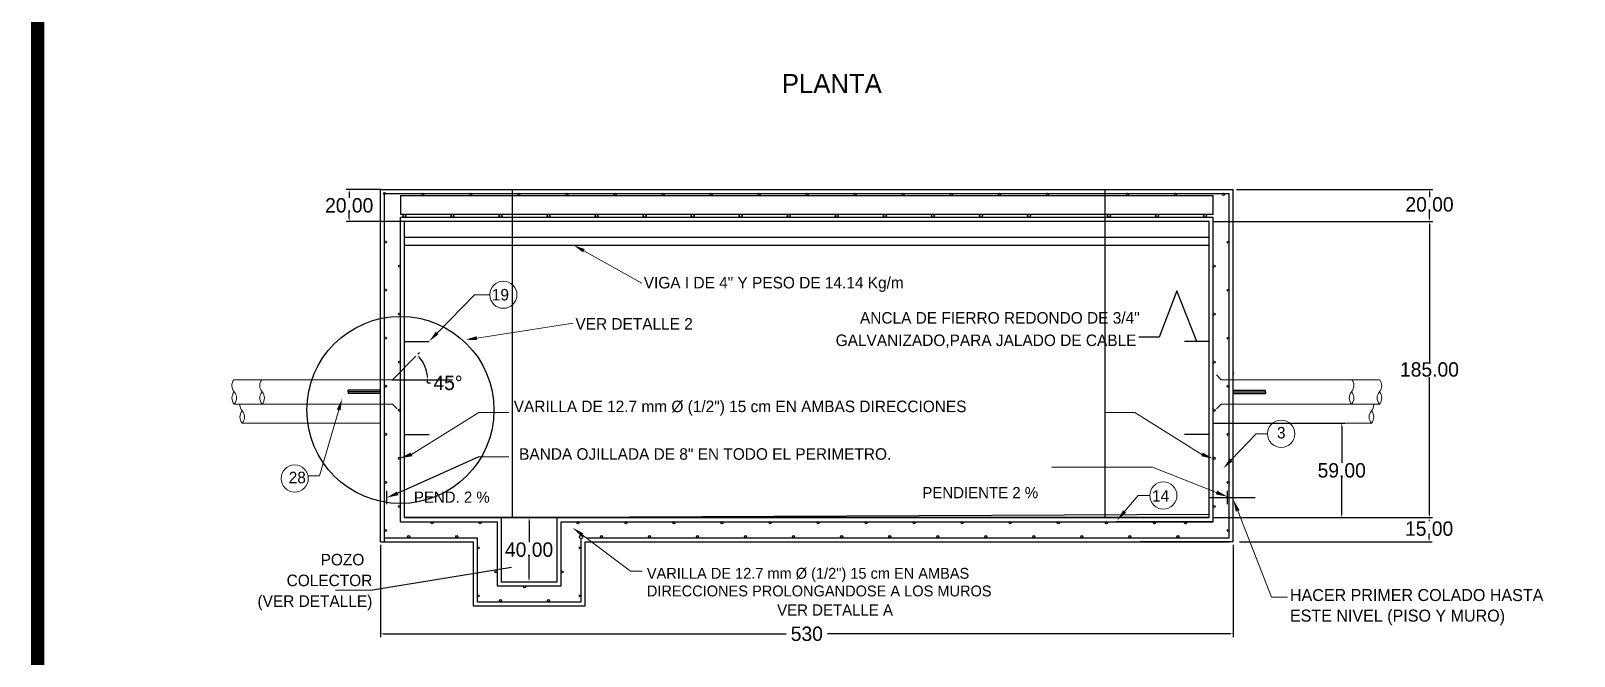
# Model space of a CAD drawing. Header units: centimetres. Extents: x 899 to 9389, y -5819 to 1299.
# Drawn here: x 3101 to 4064, y -2961 to -2570 of the extents above; entities that cross this region are included whole.
import ezdxf
from ezdxf.enums import TextEntityAlignment as Align

# ---------------------------------------------------------------- set-up
doc = ezdxf.new("R2010")
doc.units = ezdxf.units.CM
doc.header["$LTSCALE"] = 10
doc.header["$MEASUREMENT"] = 0
doc.layers.get('DEFPOINTS').update_dxf_attribs({"color": 2, "linetype": 'CONTINUOUS'})
for name, color, linetype in [('DIM', 7, 'CONTINUOUS'), ('Ductos', 30, 'CONTINUOUS'), ('MARCO', 7, 'CONTINUOUS'), ('REGISTRO', 1, 'CONTINUOUS'), ('TEXTOS', 7, 'CONTINUOUS'), ('VARILLAS', 30, 'CONTINUOUS')]:
    doc.layers.add(name, color=color, linetype=linetype)
doc.styles.get("Standard").update_dxf_attribs({"font": ''})
doc.styles.get('Standard').set_extended_font_data('Zurich Ex BT')
doc.dimstyles.get("Standard").update_dxf_attribs({"dimtxt": 9, "dimasz": 2, "dimexe": 2, "dimexo": 2, "dimgap": 0.09, "dimtad": 0, "dimtih": 1, "dimtoh": 1, "dimzin": 0, "dimdsep": 46, "dimtxsty": 'Standard', "dimcen": 0.09, "dimadec": 0, "dimazin": 0, "dimtfac": 1, "dimtofl": 0, "dimtmove": 0, "dimatfit": 3, "dimfxl": 0, "dimtolj": 1, "dimtzin": 0, "dimarcsym": 0})

# ---------------------------------------------------------------- blocks, each defined once
blk = doc.blocks.new('*D20')
at = {"layer": 'DEFPOINTS', "color": 0}
for p in [(3836.33, -2874.22), (3853.33, -2889.22), (3973.67, -2889.22)]:
    blk.add_point(p, dxfattribs=at)
at = {"layer": 'DIM', "color": 0, "lineweight": -2}
for p, q in [((3838.33, -2874.22), (3975.67, -2874.22)), ((3973.67, -2876.22), (3973.67, -2876.46)), ((3855.33, -2889.22), (3975.67, -2889.22)), ((3973.67, -2887.22), (3973.67, -2885.79))]:
    blk.add_line(p, q, dxfattribs=at)
at = {"layer": 'DIM', "color": 0}
for points in [[(3973.33, -2876.22), (3974, -2876.22), (3973.67, -2874.22)], [(3973.33, -2887.22), (3974, -2887.22), (3973.67, -2889.22)]]:
    blk.add_solid(points, dxfattribs=at)
at = {"layer": 'DIM', "color": 0, "insert": (3973.67, -2881.12), "char_height": 9, "attachment_point": 5}
blk.add_mtext('\\A1;15.00', dxfattribs=at)
blk = doc.blocks.new('*D21')
at = {"layer": 'DEFPOINTS', "color": 0}
for p in [(3836.33, -2815.22), (3836.33, -2874.22), (3919.09, -2874.22)]:
    blk.add_point(p, dxfattribs=at)
at = {"layer": 'DIM', "color": 0, "lineweight": -2}
for p, q in [((3838.33, -2815.22), (3921.09, -2815.22)), ((3919.09, -2817.22), (3919.09, -2840.05)), ((3919.09, -2872.22), (3919.09, -2849.39)), ((3838.33, -2874.22), (3921.09, -2874.22))]:
    blk.add_line(p, q, dxfattribs=at)
at = {"layer": 'DIM', "color": 0}
for points in [[(3918.76, -2817.22), (3919.42, -2817.22), (3919.09, -2815.22)], [(3918.76, -2872.22), (3919.42, -2872.22), (3919.09, -2874.22)]]:
    blk.add_solid(points, dxfattribs=at)
at = {"layer": 'DIM', "color": 0, "insert": (3919.09, -2844.72), "char_height": 9, "attachment_point": 5}
blk.add_mtext('\\A1;59.00', dxfattribs=at)
blk = doc.blocks.new('*D22')
at = {"layer": 'DEFPOINTS', "color": 0}
for p in [(3411.65, -2874.22), (3411.65, -2914.22), (3411.65, -2914.22)]:
    blk.add_point(p, dxfattribs=at)
at = {"layer": 'TEXTOS', "color": 0, "lineweight": -2}
for p, q in [((3411.65, -2876.22), (3411.65, -2889.55)), ((3411.65, -2912.22), (3411.65, -2898.89))]:
    blk.add_line(p, q, dxfattribs=at)
at = {"layer": 'TEXTOS', "color": 0}
for points in [[(3411.32, -2876.22), (3411.99, -2876.22), (3411.65, -2874.22)], [(3411.32, -2912.22), (3411.99, -2912.22), (3411.65, -2914.22)]]:
    blk.add_solid(points, dxfattribs=at)
at = {"layer": 'TEXTOS', "color": 0, "insert": (3411.65, -2894.22), "char_height": 9, "attachment_point": 5}
blk.add_mtext('\\A1;40.00', dxfattribs=at)
blk = doc.blocks.new('*D47')
at = {"layer": 'DEFPOINTS', "color": 0}
for p in [(3321.33, -2669.22), (3299.34, -2689.22), (3336.33, -2689.22)]:
    blk.add_point(p, dxfattribs=at)
at = {"layer": 'DIM', "color": 0, "lineweight": -2}
for p, q in [((3319.33, -2669.22), (3297.34, -2669.22)), ((3299.34, -2671.22), (3299.34, -2674.55)), ((3299.34, -2687.22), (3299.34, -2683.89)), ((3334.33, -2689.22), (3297.34, -2689.22))]:
    blk.add_line(p, q, dxfattribs=at)
at = {"layer": 'DIM', "color": 0}
for points in [[(3299, -2671.22), (3299.67, -2671.22), (3299.34, -2669.22)], [(3299, -2687.22), (3299.67, -2687.22), (3299.34, -2689.22)]]:
    blk.add_solid(points, dxfattribs=at)
at = {"layer": 'DIM', "color": 0, "insert": (3299.34, -2679.22), "char_height": 9, "attachment_point": 5}
blk.add_mtext('\\A1;20.00', dxfattribs=at)
blk = doc.blocks.new('*D48')
at = {"layer": 'DEFPOINTS', "color": 0}
for p in [(3836.33, -2689.22), (3836.33, -2874.22), (3973.88, -2874.22)]:
    blk.add_point(p, dxfattribs=at)
at = {"layer": 'DIM', "color": 0, "lineweight": -2}
for p, q in [((3838.33, -2689.22), (3975.88, -2689.22)), ((3973.88, -2691.22), (3973.88, -2777.05)), ((3973.88, -2872.22), (3973.88, -2786.39)), ((3838.33, -2874.22), (3975.88, -2874.22))]:
    blk.add_line(p, q, dxfattribs=at)
at = {"layer": 'DIM', "color": 0}
for points in [[(3973.55, -2691.22), (3974.22, -2691.22), (3973.88, -2689.22)], [(3973.55, -2872.22), (3974.22, -2872.22), (3973.88, -2874.22)]]:
    blk.add_solid(points, dxfattribs=at)
at = {"layer": 'DIM', "color": 0, "insert": (3973.88, -2781.72), "char_height": 9, "attachment_point": 5}
blk.add_mtext('\\A1;185.00', dxfattribs=at)
blk = doc.blocks.new('*D49')
at = {"layer": 'DEFPOINTS', "color": 0}
for p in [(3851.33, -2669.22), (3836.33, -2689.22), (3973.91, -2689.22)]:
    blk.add_point(p, dxfattribs=at)
at = {"layer": 'DIM', "color": 0, "lineweight": -2}
for p, q in [((3853.33, -2669.22), (3975.91, -2669.22)), ((3973.91, -2671.22), (3973.91, -2673.98)), ((3973.91, -2687.22), (3973.91, -2683.31)), ((3838.33, -2689.22), (3975.91, -2689.22))]:
    blk.add_line(p, q, dxfattribs=at)
at = {"layer": 'DIM', "color": 0}
for points in [[(3973.57, -2671.22), (3974.24, -2671.22), (3973.91, -2669.22)], [(3973.57, -2687.22), (3974.24, -2687.22), (3973.91, -2689.22)]]:
    blk.add_solid(points, dxfattribs=at)
at = {"layer": 'DIM', "color": 0, "insert": (3973.91, -2678.65), "char_height": 9, "attachment_point": 5}
blk.add_mtext('\\A1;20.00', dxfattribs=at)
blk = doc.blocks.new('*D51')
at = {"layer": 'DEFPOINTS', "color": 0}
for p in [(3340.86, -2773.33), (3345.29, -2777.01), (3326.33, -2788.1), (3326.33, -2788.1), (3363.83, -2788.1)]:
    blk.add_point(p, dxfattribs=at)
at = {"layer": 'DIM', "color": 0, "lineweight": -2}
for p, q in [((3342.26, -2771.9), (3343.13, -2771.02)), ((3348.2, -2790.1), (3350.2, -2790.1))]:
    blk.add_line(p, q, dxfattribs=at)
for start, end in [(5.2205, 40.2537), (354.7795, 360)]:
    blk.add_arc((3326.33, -2788.1), 21.96, start, end, dxfattribs=at)
at = {"layer": 'DIM', "color": 0}
for points in [[(3342.85, -2774.14), (3343.34, -2773.68), (3341.73, -2772.44)], [(3348.53, -2786.08), (3347.87, -2786.12), (3348.29, -2788.1)]]:
    blk.add_solid(points, dxfattribs=at)
at = {"layer": 'DIM', "color": 0, "insert": (3361.03, -2790.1), "char_height": 9, "attachment_point": 5}
blk.add_mtext('\\A1;45°', dxfattribs=at)
blk = doc.blocks.new('*D52')
at = {"layer": 'DEFPOINTS', "color": 0}
for p in [(3318.83, -2889.22), (3851.33, -2889.22), (3851.33, -2946.76)]:
    blk.add_point(p, dxfattribs=at)
at = {"layer": 'DIM', "color": 0, "lineweight": -2}
for p, q in [((3318.83, -2891.22), (3318.83, -2948.76)), ((3851.33, -2891.22), (3851.33, -2948.76)), ((3320.83, -2946.76), (3572.22, -2946.76)), ((3849.33, -2946.76), (3597.95, -2946.76))]:
    blk.add_line(p, q, dxfattribs=at)
at = {"layer": 'DIM', "color": 0}
for points in [[(3320.83, -2946.42), (3320.83, -2947.09), (3318.83, -2946.76)], [(3849.33, -2946.42), (3849.33, -2947.09), (3851.33, -2946.76)]]:
    blk.add_solid(points, dxfattribs=at)
at = {"layer": 'DIM', "color": 0, "insert": (3585.08, -2946.76), "char_height": 9, "attachment_point": 5}
blk.add_mtext('\\A1;530', dxfattribs=at)
blk = doc.blocks.new('Marco-Reg')
at = {"layer": 'MARCO', "linetype": 'Continuous', "const_width": 8.49}
blk.add_lwpolyline([(6379.09, -3995.84), (6379.09, -1877.19), (3104.81, -1877.19), (3104.81, -3995.84)], close=True, dxfattribs=at)

msp = doc.modelspace()

# ---------------------------------------------------------------- linework, layer by layer
at = {"layer": 'Ductos', "lineweight": 5}
for p, q in [((3227.509, -2788.098), (3318.834, -2788.098)), ((3244.957, -2788.098), (3318.834, -2788.098)), ((3318.834, -2788.098), (3326.334, -2788.098)), ((3942.658, -2788.098), (3851.334, -2788.098)), ((3925.21, -2788.098), (3851.334, -2788.098)), ((3227.509, -2803.298), (3318.834, -2803.298)), ((3244.957, -2803.298), (3318.834, -2803.298)), ((3318.834, -2803.298), (3326.334, -2803.298)), ((3326.334, -2803.298), (3329.334, -2806.298)), ((3942.658, -2803.298), (3851.334, -2803.298)), ((3925.21, -2803.298), (3851.334, -2803.298)), ((3232.535, -2815.22), (3318.834, -2815.22)), ((3937.632, -2815.22), (3851.334, -2815.22))]:
    msp.add_line(p, q, dxfattribs=at)
at = {"layer": 'Ductos'}
for p, q in [((3298.597, -2795.698), (3298.597, -2794.698)), ((3318.834, -2794.698), (3298.597, -2794.698)), ((3318.834, -2795.698), (3298.597, -2795.698)), ((3298.597, -2795.698), (3298.597, -2796.698)), ((3318.834, -2796.698), (3298.597, -2796.698)), ((3851.334, -2794.698), (3871.571, -2794.698)), ((3851.334, -2795.698), (3871.571, -2795.698)), ((3851.334, -2796.698), (3871.571, -2796.698)), ((3871.571, -2795.698), (3871.571, -2794.698)), ((3871.571, -2795.698), (3871.571, -2796.698))]:
    msp.add_line(p, q, dxfattribs=at)
at = {"layer": 'Ductos', "lineweight": 5}
for centre, start, end in [((3231.904, -2791.761), 141.152664, 221.185925), ((3249.352, -2791.761), 141.152664, 221.185925), ((3920.816, -2791.761), 318.814075, 38.847336), ((3938.263, -2791.761), 318.814075, 38.847336), ((3231.904, -2799.452), 138.814075, 221.185925), ((3223.115, -2799.452), 318.814075, 41.185925), ((3236.93, -2803.684), 176.208361, 221.185925), ((3249.352, -2799.452), 138.814075, 221.185925), ((3240.562, -2799.452), 318.814075, 41.185925), ((3929.605, -2799.452), 138.814075, 221.185925), ((3920.816, -2799.452), 318.814075, 41.185925), ((3933.238, -2803.684), 318.814075, 3.791639), ((3947.053, -2799.452), 138.814075, 221.185925), ((3938.263, -2799.452), 318.814075, 41.185925), ((3236.93, -2811.375), 138.814075, 221.185925), ((3228.141, -2811.375), 318.814075, 41.185925), ((3942.027, -2811.375), 138.814075, 221.185925), ((3933.238, -2811.375), 318.814075, 41.185925)]:
    msp.add_arc(centre, 5.84, start, end, dxfattribs=at)
at = {"layer": 'REGISTRO'}
for p, q in [((3318.834, -2889.22), (3318.834, -2669.22)), ((3318.834, -2669.22), (3851.334, -2669.22)), ((3851.334, -2889.22), (3851.334, -2669.22)), ((3321.334, -2889.22), (3321.334, -2671.72)), ((3321.334, -2671.72), (3848.834, -2671.72)), ((3322.604, -2671.72), (3848.834, -2671.72)), ((3331.334, -2672.99), (3838.834, -2672.99)), ((3338.476, -2671.72), (3848.834, -2671.72)), ((3848.834, -2886.875), (3848.834, -2671.72)), ((3838.834, -2684.82), (3331.334, -2684.82)), ((3838.834, -2686.72), (3331.334, -2686.72)), ((3331.334, -2876.72), (3331.334, -2686.72)), ((3838.834, -2876.72), (3838.834, -2686.72)), ((3836.334, -2689.22), (3333.834, -2689.22)), ((3333.834, -2874.22), (3333.834, -2689.22)), ((3836.334, -2874.22), (3836.334, -2689.22)), ((3333.834, -2874.22), (3836.334, -2874.22)), ((3836.334, -2874.22), (3333.834, -2874.22)), ((3394.154, -2874.22), (3394.154, -2914.22)), ((3429.154, -2914.22), (3429.154, -2874.22)), ((3318.834, -2889.22), (3376.654, -2889.22)), ((3376.654, -2889.22), (3376.654, -2929.22)), ((3446.654, -2889.22), (3848.834, -2889.22)), ((3446.654, -2929.22), (3446.654, -2889.22)), ((3851.334, -2889.22), (3793.514, -2889.22)), ((3394.154, -2914.22), (3429.154, -2914.22)), ((3376.654, -2929.22), (3446.654, -2929.22))]:
    msp.add_line(p, q, dxfattribs=at)
at = {"layer": 'TEXTOS'}
for p, q in [((3401.334, -2842.214), (3401.334, -2669.22)), ((3771.334, -2842.214), (3771.334, -2669.22)), ((3836.334, -2699.22), (3333.834, -2699.22)), ((3836.334, -2704.22), (3333.834, -2704.22)), ((3377.583, -2734.994), (3354.26, -2758.932)), ((3333.884, -2764.139), (3349.287, -2764.139)), ((3836.284, -2764.139), (3820.88, -2764.139)), ((3851.334, -2783.056), (3851.334, -2785.056)), ((3333.884, -2822.348), (3349.287, -2822.348)), ((3836.284, -2822.348), (3820.88, -2822.348)), ((3380.341, -2836.147), (3329.64, -2858.997)), ((3401.334, -2874.22), (3401.334, -2842.214)), ((3771.334, -2874.22), (3771.334, -2842.214))]:
    msp.add_line(p, q, dxfattribs=at)
at = {"layer": 'TEXTOS', "lineweight": 5}
for p, q in [((3445.89, -2707.574), (3482.038, -2727.775)), ((3377.583, -2734.994), (3387.083, -2734.994)), ((3379.085, -2762.086), (3439.149, -2752.828)), ((3843.834, -2788.098), (3840.834, -2785.098)), ((3851.334, -2788.098), (3843.834, -2788.098)), ((3843.834, -2803.298), (3840.834, -2806.298)), ((3851.334, -2803.298), (3843.834, -2803.298)), ((3292.801, -2806.958), (3280.817, -2848.046)), ((3338.322, -2834.683), (3380.341, -2808.513)), ((3380.341, -2808.513), (3399.109, -2808.513)), ((3789.827, -2808.513), (3771.059, -2808.513)), ((3831.846, -2834.683), (3789.827, -2808.513)), ((3850.104, -2838.208), (3865.59, -2821.805)), ((3865.59, -2821.805), (3872.79, -2821.805)), ((3380.341, -2836.147), (3399.109, -2836.147)), ((3800.97, -2842.688), (3738.128, -2842.688)), ((3840.888, -2858.477), (3800.97, -2842.688)), ((3280.817, -2848.046), (3273.617, -2848.046)), ((3783.469, -2870.433), (3792.014, -2860.381)), ((3792.014, -2860.381), (3799.214, -2860.381)), ((3854.173, -2870.012), (3875.329, -2923.933)), ((3444.802, -2884.952), (3475.042, -2907.632)), ((3475.042, -2907.632), (3482.242, -2907.632)), ((3875.329, -2923.933), (3885.266, -2923.933))]:
    msp.add_line(p, q, dxfattribs=at)
for centre in [(3395.583, -2734.994), (3881.29, -2821.805), (3265.289, -2849.747), (3807.714, -2860.381)]:
    msp.add_circle(centre, 8.5, dxfattribs=at)
at = {"layer": 'TEXTOS'}
for centre, radius in [((3331.334, -2806.953), 58.412), ((3444.099, -2886.218), 1.029)]:
    msp.add_circle(centre, radius, dxfattribs=at)
at = {"layer": 'TEXTOS', "lineweight": 5}
for points in [[(3446.462, -2706.52), (3445.317, -2708.629), (3439.561, -2704.14)], [(3355.128, -2759.761), (3353.392, -2758.103), (3349.287, -2764.139)], [(3378.913, -2760.899), (3379.257, -2763.274), (3371.959, -2763.117)], [(3291.649, -2806.622), (3293.953, -2807.294), (3294.817, -2800.046)], [(3338.776, -2835.848), (3337.868, -2833.518), (3330.741, -2837.179)], [(3831.392, -2835.848), (3832.299, -2833.518), (3838.834, -2837.406)], [(3850.97, -2839.039), (3849.237, -2837.378), (3845.122, -2843.407)], [(3330.094, -2860.162), (3329.186, -2857.833), (3322.652, -2861.72)], [(3840.434, -2859.641), (3841.341, -2857.312), (3847.876, -2861.2)], [(3784.394, -2871.197), (3782.544, -2869.669), (3778.883, -2875.984)], [(3855.335, -2869.551), (3853.011, -2870.473), (3851.408, -2863.04)], [(3444.082, -2885.912), (3445.522, -2883.992), (3439.042, -2880.632)]]:
    msp.add_solid(points, dxfattribs=at)
at = {"layer": 'VARILLAS'}
for p, q in [((3331.334, -2672.99), (3331.334, -2684.82)), ((3838.834, -2684.82), (3838.834, -2672.99)), ((3326.334, -2788.098), (3340.858, -2773.331)), ((3326.334, -2788.098), (3363.831, -2788.098)), ((3322.652, -2857.56), (3322.652, -2865.88)), ((3836.334, -2861.72), (3865.054, -2861.72)), ((3838.834, -2876.72), (3838.834, -2861.72)), ((3847.516, -2857.56), (3847.516, -2865.88)), ((3331.334, -2876.72), (3391.654, -2876.72)), ((3391.654, -2876.72), (3391.654, -2916.72)), ((3836.334, -2872.22), (3429.154, -2874.22)), ((3431.654, -2916.72), (3431.654, -2876.72)), ((3431.654, -2876.72), (3838.834, -2876.72)), ((3838.834, -2876.72), (3778.514, -2876.72)), ((3836.334, -2874.22), (3836.334, -2872.22)), ((3321.334, -2886.72), (3379.154, -2886.72)), ((3379.154, -2886.72), (3379.154, -2926.72)), ((3444.154, -2926.72), (3444.154, -2886.72)), ((3447.52, -2886.875), (3848.834, -2886.875)), ((3391.654, -2916.72), (3431.654, -2916.72)), ((3379.154, -2926.72), (3444.154, -2926.72))]:
    msp.add_line(p, q, dxfattribs=at)
for centre, radius in [((3321.334, -2671.72), 0.635), ((3345.321, -2672.311), 0.635), ((3375.321, -2672.311), 0.635), ((3405.321, -2672.311), 0.635), ((3435.321, -2672.311), 0.635), ((3465.321, -2672.311), 0.635), ((3495.321, -2672.311), 0.635), ((3525.321, -2672.311), 0.635), ((3555.321, -2672.311), 0.635), ((3585.321, -2672.311), 0.635), ((3615.321, -2672.311), 0.635), ((3645.321, -2672.311), 0.635), ((3675.321, -2672.311), 0.635), ((3705.321, -2672.311), 0.635), ((3735.321, -2672.311), 0.635), ((3785.321, -2672.311), 0.635), ((3815.321, -2672.311), 0.635), ((3845.321, -2672.311), 0.635), ((3333.811, -2685.716), 0.95), ((3363.811, -2685.716), 0.95), ((3393.811, -2685.716), 0.95), ((3423.811, -2685.716), 0.95), ((3453.811, -2685.716), 0.95), ((3483.811, -2685.716), 0.95), ((3513.811, -2685.716), 0.95), ((3543.811, -2685.716), 0.95), ((3573.811, -2685.716), 0.95), ((3603.811, -2685.716), 0.95), ((3633.811, -2685.716), 0.95), ((3663.811, -2685.716), 0.95), ((3693.811, -2685.716), 0.95), ((3723.811, -2685.716), 0.95), ((3773.811, -2685.716), 0.95), ((3803.811, -2685.716), 0.95), ((3833.811, -2685.716), 0.95), ((3321.966, -2702.179), 0.635), ((3848.202, -2702.179), 0.635), ((3330.741, -2717.179), 0.635), ((3839.427, -2717.179), 0.635), ((3321.966, -2732.179), 0.635), ((3848.202, -2732.179), 0.635), ((3330.741, -2747.179), 0.635), ((3839.427, -2747.179), 0.635), ((3321.966, -2762.179), 0.635), ((3848.202, -2762.179), 0.635), ((3330.741, -2777.179), 0.635), ((3839.427, -2777.179), 0.635), ((3321.966, -2792.179), 0.635), ((3848.202, -2792.179), 0.635), ((3330.741, -2807.179), 0.635), ((3839.427, -2807.179), 0.635), ((3321.966, -2822.179), 0.635), ((3848.202, -2822.179), 0.635), ((3330.741, -2837.179), 0.635), ((3839.427, -2837.179), 0.635), ((3321.966, -2852.179), 0.635), ((3848.202, -2852.179), 0.635), ((3330.741, -2867.179), 0.635), ((3839.427, -2867.179), 0.635), ((3351.175, -2877.333), 0.635), ((3381.175, -2877.333), 0.635), ((3442.133, -2877.333), 0.635), ((3472.133, -2877.333), 0.635), ((3502.133, -2877.333), 0.635), ((3532.133, -2877.333), 0.635), ((3562.133, -2877.333), 0.635), ((3592.133, -2877.333), 0.635), ((3622.133, -2877.333), 0.635), ((3652.133, -2877.333), 0.635), ((3682.133, -2877.333), 0.635), ((3712.133, -2877.333), 0.635), ((3742.133, -2877.333), 0.635), ((3772.133, -2877.333), 0.635), ((3802.133, -2877.333), 0.635), ((3821.493, -2877.333), 0.635), ((3321.966, -2882.179), 0.635), ((3336.468, -2886.069), 0.635), ((3366.468, -2886.069), 0.635), ((3456.84, -2886.069), 0.635), ((3486.84, -2886.069), 0.635), ((3516.84, -2886.069), 0.635), ((3546.84, -2886.069), 0.635), ((3576.84, -2886.069), 0.635), ((3606.84, -2886.069), 0.635), ((3636.84, -2886.069), 0.635), ((3666.84, -2886.069), 0.635), ((3696.84, -2886.069), 0.635), ((3726.84, -2886.069), 0.635), ((3756.84, -2886.069), 0.635), ((3786.84, -2886.069), 0.635), ((3816.84, -2886.069), 0.635), ((3848.202, -2882.179), 0.635), ((3379.796, -2893.004), 0.635), ((3443.511, -2893.004), 0.635), ((3390.999, -2908.004), 0.635), ((3432.309, -2908.004), 0.635), ((3408.799, -2917.324), 0.635), ((3379.796, -2923.004), 0.635), ((3393.799, -2926.053), 0.635), ((3423.799, -2926.053), 0.635), ((3443.511, -2923.004), 0.635)]:
    msp.add_circle(centre, radius, dxfattribs=at)

# ---------------------------------------------------------------- block references
at = {"layer": 'DIM'}
msp.add_blockref('Marco-Reg', (0, 0), dxfattribs=at)

# ---------------------------------------------------------------- texts
at = {"layer": 'TEXTOS', "lineweight": 5}
for s, height, p in [('PLANTA', 12, (3569.495, -2609.122)), ('VARILLA DE 12.7 mm %%C (1/2") 15 cm EN AMBAS DIRECCIONES', 7.2, (3402.069, -2808.333)), ('BANDA OJILLADA DE 8" EN TODO EL PERIMETRO.', 7.2, (3405.426, -2838.058)), ('PEND. 2 %', 7, (3339.743, -2864.916)), ('PENDIENTE 2 %', 7, (3657.228, -2862.094)), ('VARILLA DE 12.7 mm %%C (1/2") 15 cm EN AMBAS ', 6.8, (3485.202, -2912.378)), ('DIRECCIONES PROLONGANDOSE A LOS MUROS', 6.8, (3485.202, -2923.388)), ('HACER PRIMER COLADO HASTA', 7.5, (3886.765, -2926.285)), ('VER DETALLE A', 7, (3566.566, -2935.368)), ('ESTE NIVEL (PISO Y MURO)', 7.5, (3886.765, -2939.142))]:
    msp.add_text(s, height=height, dxfattribs=at).set_placement(p)
for s, p in [('VIGA I DE 4" Y PESO DE 14.14 Kg/m', (3483.266, -2727.472)), ('19', (3388.383, -2734.994)), ('VER DETALLE 2', (3440.589, -2753.183)), ('3', (3878.669, -2821.171)), ('14', (3800.623, -2860.655))]:
    msp.add_text(s, height=7.2, dxfattribs=at).set_placement(p, align=Align.MIDDLE_LEFT)
for s, p in [('ANCLA DE FIERRO REDONDO DE 3/4"', (3792.906, -2749.455)), ('GALVANIZADO,PARA JALADO DE CABLE', (3790.906, -2763.455)), ('28', (3272.269, -2849.13))]:
    msp.add_text(s, height=7.2, dxfattribs=at).set_placement(p, align=Align.MIDDLE_RIGHT)
for s, p in [('POZO', (3308.773, -2904.04)), ('COLECTOR', (3313.773, -2916.993)), ('(VER DETALLE)', (3313.773, -2929.945))]:
    msp.add_text(s, height=7.2, dxfattribs=at).set_placement(p, align=Align.RIGHT)

# ---------------------------------------------------------------- dimensions: what is measured, and where the dimension line sits
at = {"layer": 'DIM'}
for base, p1, p2, picture, middle in [((3299.337, -2689.22), (3321.334, -2669.22), (3336.334, -2689.22), '*D47', (3299.337, -2679.22)), ((3973.882, -2874.22), (3836.334, -2689.22), (3836.334, -2874.22), '*D48', (3973.882, -2781.72)), ((3919.091, -2874.22), (3836.334, -2815.22), (3836.334, -2874.22), '*D21', (3919.091, -2844.72))]:
    dim = msp.add_linear_dim(base=base, p1=p1, p2=p2, angle=90, dimstyle='Standard', dxfattribs=at)
    dim.commit()
    dim.dimension.update_dxf_attribs({"geometry": picture, "text_midpoint": middle})
for base, p1, p2, picture, middle in [((3973.906, -2689.22), (3851.334, -2669.22), (3836.334, -2689.22), '*D49', (3973.906, -2678.647)), ((3973.668, -2889.22), (3836.334, -2874.22), (3853.334, -2889.22), '*D20', (3973.668, -2881.124))]:
    dim = msp.add_linear_dim(base=base, p1=p1, p2=p2, angle=90, dimstyle='Standard', dxfattribs=at)
    dim.commit()
    dim.dimension.update_dxf_attribs({"geometry": picture, "text_midpoint": middle, "dimtype": 160})
dim = msp.add_angular_dim_2l(base=(3345.289, -2777.014), line1=((3326.334, -2788.098), (3363.831, -2788.098)), line2=((3326.334, -2788.098), (3340.858, -2773.331)), dimstyle='Standard', dxfattribs=at)
dim.commit()
dim.dimension.update_dxf_attribs({"geometry": '*D51', "text_midpoint": (3361.027, -2790.096)})
dim = msp.add_linear_dim(base=(3851.334, -2946.756), p1=(3318.834, -2889.22), p2=(3851.334, -2889.22), text='530', dimstyle='Standard', dxfattribs=at)
dim.commit()
dim.dimension.update_dxf_attribs({"geometry": '*D52', "text_midpoint": (3585.084, -2946.756), "dimtype": 160})
at = {"layer": 'TEXTOS'}
dim = msp.add_aligned_dim(p1=(3411.654, -2874.22), p2=(3411.654, -2914.22), distance=0, dimstyle='Standard', dxfattribs=at)
dim.commit()
dim.dimension.update_dxf_attribs({"geometry": '*D22', "text_midpoint": (3411.654, -2894.22)})

# ---------------------------------------------------------------- leaders
for points in [[(3828.582, -2764.139), (3816.098, -2732.564), (3805.197, -2761.481), (3792.4, -2761.481)], [(3400.645, -2905.3), (3312.644, -2919.621), (3290.731, -2919.556)]]:
    msp.add_leader(points, dimstyle='Standard', override={"dimgap": 0.09, "dimtad": 0}, dxfattribs=at)

doc.saveas('drawing.dxf')
